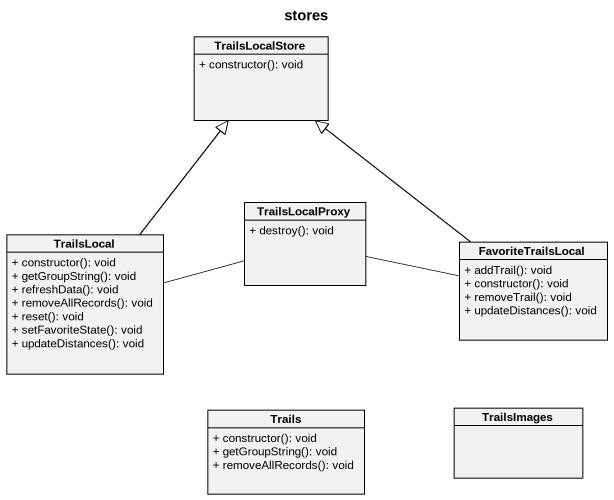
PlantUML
@startuml
title stores
hide circle
hide empty members
skinparam classAttributeIconSize 0
class TrailsLocalStore {
  + constructor(): void
}
class TrailsLocalProxy {
  + destroy(): void
}
class TrailsLocal {
  + constructor(): void
  + getGroupString(): void
  + refreshData(): void
  + removeAllRecords(): void
  + reset(): void
  + setFavoriteState(): void
  + updateDistances(): void
}
class FavoriteTrailsLocal {
  + addTrail(): void
  + constructor(): void
  + removeTrail(): void
  + updateDistances(): void
}
class Trails {
  + constructor(): void
  + getGroupString(): void
  + removeAllRecords(): void
}
class TrailsImages
TrailsLocal -up-|> TrailsLocalStore
TrailsLocal -right- TrailsLocalProxy
FavoriteTrailsLocal -up-|> TrailsLocalStore
FavoriteTrailsLocal -left- TrailsLocalProxy
@enduml
